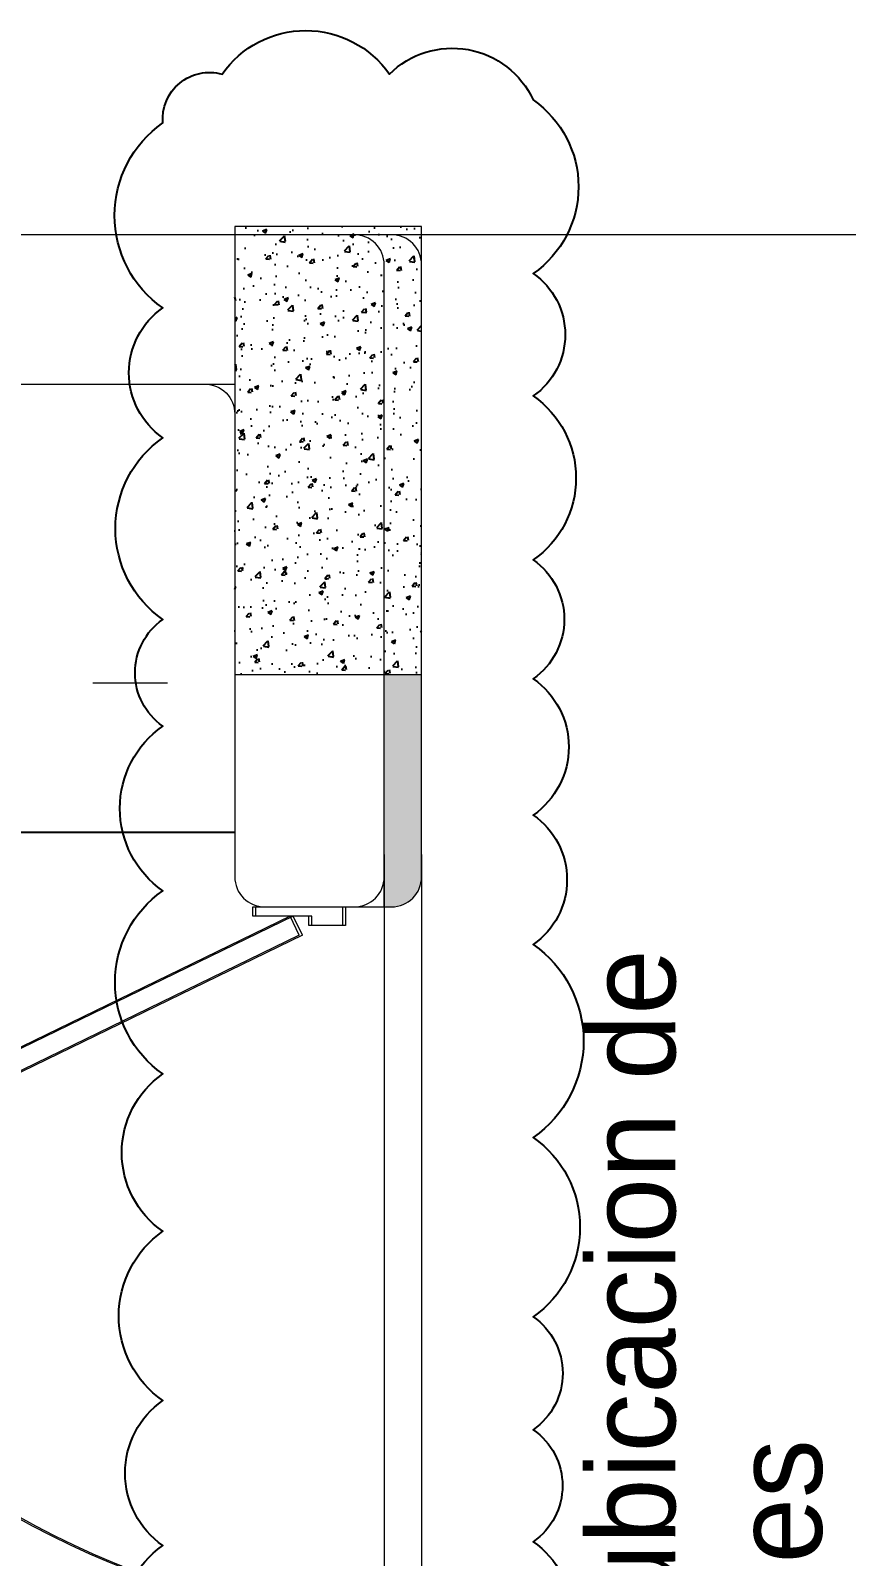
# Model space of a CAD drawing. Header units: metres. Extents: x -232 to 581, y 30 to 789.
# Drawn here: x 101.092 to 102.185, y 661.642 to 663.686 of the extents above; entities that cross this region are included whole.
import ezdxf

# ---------------------------------------------------------------- set-up
doc = ezdxf.new("R2010")
doc.units = ezdxf.units.M
doc.linetypes.add('DASHED', pattern=[0.75, 0.5, -0.25])
for name, color, linetype, lineweight in [('A-DOOR', 35, 'Continuous', 5), ('A-WALL', 250, 'Continuous', 20), ('baños', 140, 'Continuous', 0), ('Columnas', 7, 'Continuous', 18), ('PROYECCION', 9, 'DASHED', 0)]:
    doc.layers.add(name, color=color, linetype=linetype, lineweight=lineweight)
doc.layers.add('HATCH', color=8, linetype='Continuous')
doc.layers.add('MOBILIARIOS', color=252, linetype='Continuous')
doc.layers.add('PISO', color=7, linetype='Continuous', lineweight=5, true_color=0xe6e6e6)
doc.layers.add('RELLENO SECCION', color=8, linetype='Continuous', lineweight=0, transparency=0.4)
doc.styles.get("Standard").update_dxf_attribs({"font": 'arial.ttf'})

# ---------------------------------------------------------------- blocks, each defined once
blk = doc.blocks.new('puerta 1.00')
at = {"layer": 'A-DOOR'}
for p, q in [((-0.15, -0.0125), (-0.9369, -0.3949)), ((-0.1376, -0.038), (-0.15, -0.0125)), ((-0.1376, -0.038), (-0.9245, -0.4204)), ((-0.8946, -0.3743), (-0.8996, -0.3641)), ((-0.8777, -0.3661), (-0.8826, -0.3559)), ((-0.9369, -0.3949), (-0.9245, -0.4204)), ((-0.8822, -0.3998), (-0.8772, -0.4101)), ((-0.8653, -0.3916), (-0.8603, -0.4018))]:
    blk.add_line(p, q, dxfattribs=at)
for points in [[(-0.08, 0), (-0.08, -0.025), (-0.125, -0.025), (-0.125, -0.0125), (-0.2, -0.0125), (-0.2, 0), (-0.08, 0)], [(-0.08, -0.95), (-0.08, -0.925), (-0.125, -0.925), (-0.125, -0.9375), (-0.2, -0.9375), (-0.2, -0.95), (-0.08, -0.95)]]:
    blk.add_lwpolyline(points, dxfattribs=at)
blk.add_arc((0.0366, 0.1602), 1.1229, 211.1336, 257.8343, dxfattribs=at)
for points in [[(-0.8982, -0.3642), (-0.9033, -0.3642), (-0.912, -0.3591), (-0.917, -0.3504), (-0.917, -0.3403), (-0.912, -0.3316), (-0.9033, -0.3265), (-0.8932, -0.3265), (-0.8844, -0.3316), (-0.8794, -0.3403), (-0.8794, -0.3504), (-0.8844, -0.3591), (-0.8932, -0.3642), (-0.8982, -0.3642)], [(-0.8617, -0.4394), (-0.8667, -0.4394), (-0.8754, -0.4344), (-0.8805, -0.4256), (-0.8805, -0.4156), (-0.8754, -0.4068), (-0.8667, -0.4018), (-0.8566, -0.4018), (-0.8479, -0.4068), (-0.8428, -0.4156), (-0.8428, -0.4257), (-0.8479, -0.4344), (-0.8566, -0.4394), (-0.8617, -0.4394)]]:
    blk.add_open_spline(points, degree=2, dxfattribs=at)
blk = doc.blocks.new('27.11.2025 LN09 1ER NIVEL')
at = {"layer": 'A-WALL', "color": 18, "true_color": 0x000000}
blk.add_lwpolyline([(178.3838, 96.3841), (178.3838, 97.2041, 0.414214), (178.3438, 97.2441), (177.6238, 97.2441, 0.414214), (177.5838, 97.2041), (177.5838, 97.0841, 0.414214), (177.6238, 97.0441), (178.1438, 97.0441, -0.414214), (178.1838, 97.0041), (178.1838, 96.3841, 0.414214), (178.2238, 96.3441), (178.3438, 96.3441, 0.414214)], format="xyb", close=True, dxfattribs=at)
at = {"layer": 'MOBILIARIOS', "color": 18, "true_color": 0x000000}
blk.add_lwpolyline([(176.3836, 95.4741), (176.3836, 96.4441), (178.1836, 96.4441)], dxfattribs=at)
at = {"layer": 'PISO', "color": 18, "true_color": 0x000000}
for p, q in [((183.8538, 97.2441), (178.3438, 97.2441)), ((178.3838, 96.4141), (178.3838, 95.3441))]:
    blk.add_line(p, q, dxfattribs=at)
at = {"layer": 'PROYECCION', "color": 18, "linetype": 'DASHED', "ltscale": 0.1, "true_color": 0x000000}
blk.add_line((176.1938, 96.6441), (178.1838, 96.6441), dxfattribs=at)
at = {"layer": 'A-DOOR', "color": 18, "true_color": 0x000000}
blk.add_blockref('puerta 1.00', (178.4078, 96.3441), dxfattribs=at)
blk = doc.blocks.new('20.03.2026 LN 09 PRIMER NIVEL ARQ')
at = {"layer": 'HATCH'}
h = blk.add_hatch(dxfattribs=at)
h.set_pattern_fill('AR-CONC', color=1, scale=0.00032)
h.set_pattern_definition([(50, (109.59505, -7.243447), (0.058299094, -0.005100507), [0.006096, -0.067056]), (355, (109.59505, -7.24345), (-0.011277895, 0.06113819), [0.0048768, -0.053644987]), (100.451445, (109.59991, -7.24387), (0.0470212, 0.05603768), [0.005180803, -0.056988878]), (46.1842, (109.59505, -7.22719), (0.086745293, -0.013453545), [0.009144, -0.100584]), (96.63556, (109.60228, -7.22831), (0.07596932, 0.07917636), [0.00777121, -0.085483395]), (351.18415, (109.59505, -7.22719), (0.07596932, 0.07917636), [0.00731519, -0.080467114]), (21, (109.60318, -7.231255), (0.048516605, -0.032724863), [0.006096, -0.067056]), (326, (109.60318, -7.231255), (0.01977665, 0.05894015), [0.0048768, -0.0536448]), (71.451445, (109.607223, -7.23398), (0.068293254, 0.026215286), [0.005180803, -0.05698878]), (37.5, (109.595052, -7.243447), (0.000988353, 0.0270576124), [0, -0.05299456, 0, -0.0544576, 0, -0.053848]), (7.5, (109.595052, -7.243447), (0.021382292, 0.032057784), [0, -0.03104896, 0, -0.05177536, 0, -0.0205232]), (327.5, (109.576927, -7.243447), (0.0433889905, -0.001833198), [0, -0.02032, 0, -0.0633984, 0, -0.0841248]), (317.5, (109.5688, -7.243447), (0.047401338, 0.008136477), [0, -0.026416, 0, -0.04210304, 0, -0.0597408])])
h.paths.add_polyline_path([(-2.436, -57.0822), (-2.186, -57.0822), (-2.186, -56.4822), (-2.436, -56.4822)])
at = {"layer": 'RELLENO SECCION'}
h = blk.add_hatch(color=1, dxfattribs=at)
h.dxf.hatch_style = 1
h.paths.add_polyline_path([(-2.236, -57.3919, 0.490314), (-2.186, -57.3532), (-2.186, -57.3232), (-2.186, -57.0822), (-2.236, -57.0822)])
h.paths.add_polyline_path([(-2.236, -60.2822), (-2.186, -60.2822), (-2.186, -58.3932, 0.414214), (-2.236, -58.3432)])
at = {"layer": 'A-WALL', "color": 1}
blk.add_line((-2.236, -57.3932), (-2.236, -57.0822), dxfattribs=at)
for points in [[(-2.186, -57.3532), (-2.186, -56.5332, 0.414214), (-2.226, -56.4932), (-2.996, -56.4932, 0.414214), (-3.036, -56.5332), (-3.036, -56.6532, 0.414214), (-2.996, -56.6932), (-2.436, -56.6932)], [(-2.436, -57.0822), (-2.436, -57.3532, 0.414214), (-2.396, -57.3932), (-2.226, -57.3932, 0.414214), (-2.186, -57.3532)]]:
    blk.add_lwpolyline(points, format="xyb", dxfattribs=at)
at = {"layer": 'Columnas', "color": 1}
blk.add_lwpolyline([(-2.436, -57.0822), (-2.186, -57.0822), (-2.186, -56.4822), (-2.436, -56.4822)], close=True, dxfattribs=at)
at = {"layer": 'MOBILIARIOS', "color": 1}
blk.add_lwpolyline([(-4.2361, -58.2632), (-4.2361, -57.2932), (-2.436, -57.2932)], dxfattribs=at)
at = {"layer": 'PISO', "color": 1}
for p, q in [((3.234, -56.4932), (-2.186, -56.4932)), ((-2.186, -57.3232), (-2.186, -58.3932))]:
    blk.add_line(p, q, dxfattribs=at)
at = {"layer": 'PROYECCION', "color": 1, "linetype": 'DASHED', "ltscale": 0.1}
blk.add_line((-4.426, -57.0932), (-2.436, -57.0932), dxfattribs=at)
at = {"layer": 'A-DOOR', "color": 1}
blk.add_blockref('puerta 1.00', (-2.2078, -57.3932), dxfattribs=at)
at = {"layer": 'baños', "color": 1, "linetype": 'Continuous'}
for tag, p in [('MODELNUMBER', (-12.0611, -62.0707)), ('MATERIAL', (-12.0611, -62.0709)), ('PRODUCT', (-12.0611, -62.0708)), ('TRADENAME', (-12.0611, -62.0708))]:
    blk.add_attdef(tag, p, '', height=0.0000254, rotation=359.9999, dxfattribs=at)

msp = doc.modelspace()

# ---------------------------------------------------------------- linework, layer by layer
at = {"color": 6}
msp.add_lwpolyline([(101.2694, 661.4368, -0.520567), (101.2694, 661.6571, -0.520567), (101.2694, 661.8512, -0.520567), (101.2694, 662.078, -0.520567), (101.2694, 662.2887, -0.520567), (101.2694, 662.534, -0.520567), (101.2694, 662.7545, -0.520567), (101.2694, 662.8973, -0.520567), (101.2694, 663.1407, -0.520567), (101.2694, 663.3146, -0.520567), (101.2694, 663.5622, -0.520567), (101.3488, 663.6277, -0.520567), (101.5728, 663.6277, -0.520567), (101.7654, 663.593, -0.520567), (101.7654, 663.3606, -0.520567), (101.7654, 663.1966, -0.520567), (101.7654, 662.977, -0.520567), (101.7654, 662.8179, -0.520567), (101.7654, 662.6354, -0.520567), (101.7654, 662.4621, -0.520567), (101.7654, 662.2035, -0.520567), (101.7654, 661.9635, -0.520567), (101.7654, 661.8123, -0.520567), (101.7654, 661.6623, -0.520567), (101.7654, 661.4668, -0.520567)], format="xyb", dxfattribs=at)

# ---------------------------------------------------------------- block references
at = {"color": 1}
for name, p in [('20.03.2026 LN 09 PRIMER NIVEL ARQ', (103.8018, 719.9057)), ('27.11.2025 LN09 1ER NIVEL', (-76.818, 566.1684))]:
    msp.add_blockref(name, p, dxfattribs=at)

# ---------------------------------------------------------------- texts
at = {"color": 6, "insert": (101.8378, 659.6509), "char_height": 0.117677, "attachment_point": 1, "rotation": 90}
msp.add_mtext_dynamic_manual_height_columns('\\pxqc;{\\fCentury Gothic|b0|i0|c0|p34;Recrecidos realizados por ubicacion de elementos verticales }', width=2.86267, gutter_width=0.0869, heights=[0.525], dxfattribs=at)

doc.saveas('drawing.dxf')
